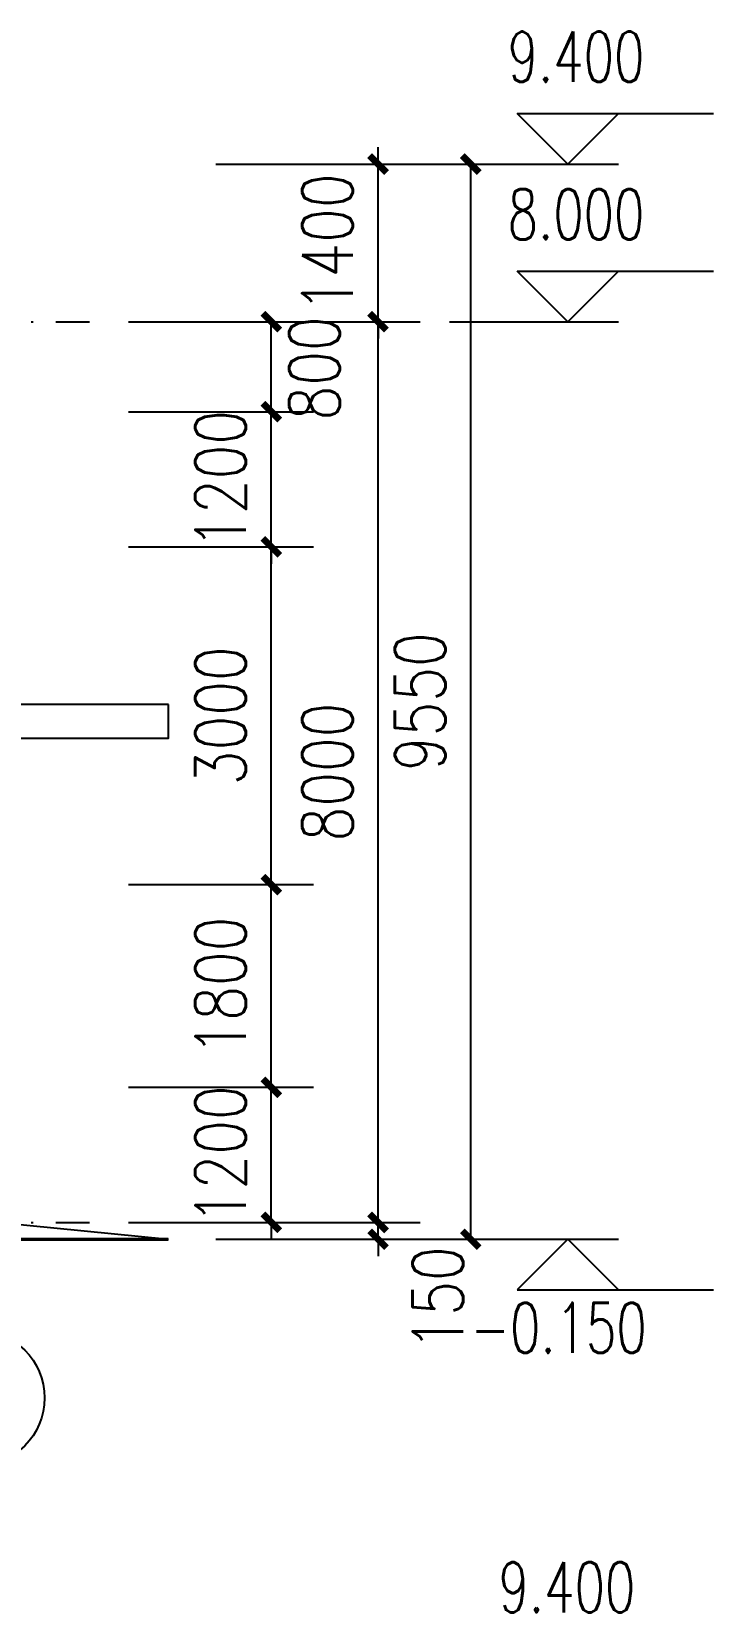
# Model space of a CAD drawing. Extents: x -21908402 to 2004492, y 83987 to 5079726.
# Drawn here: x 1868877 to 1874932, y 163345 to 177385 of the extents above; entities that cross this region are included whole.
import ezdxf
from ezdxf.enums import TextEntityAlignment as Align

# ---------------------------------------------------------------- set-up
doc = ezdxf.new("R2010")
doc.units = 0
doc.header["$LTSCALE"] = 1000
doc.linetypes.add('DOTE', pattern=[2.42, 2, -0.2, 0.02, -0.2])
doc.layers.get('0').update_dxf_attribs({"linetype": 'CONTINUOUS'})
doc.layers.get('DEFPOINTS').update_dxf_attribs({"linetype": 'CONTINUOUS'})
for name, color, linetype in [('AXIS', 3, 'CONTINUOUS'), ('AXIS_TEXT', 7, 'CONTINUOUS'), ('DIM_ELEV', 3, 'CONTINUOUS'), ('DOTE', 1, 'DOTE'), ('PUB_DIM', 3, 'CONTINUOUS'), ('PUB_TEXT', 7, 'CONTINUOUS')]:
    doc.layers.add(name, color=color, linetype=linetype)
doc.styles.add('_TCH_AXIS', font='COMPLEX', dxfattribs={"bigfont": 'GBCBIG'})
doc.styles.add('_TCH_DIM', font='SIMPLEX', dxfattribs={"bigfont": 'GBCBIG'})
doc.styles.add('COMPLEX', font='COMPLEX')
doc.styles.add('DIM_FONT', font='simplex.shx', dxfattribs={"width": 0.8})
doc.dimstyles.new('DIMN150', dxfattribs={"dimscale": 1.5, "dimtxt": 300, "dimasz": 100, "dimexe": 250, "dimexo": 300, "dimgap": 150, "dimtad": 1, "dimdec": 0, "dimzin": 0, "dimtxsty": 'DIM_FONT', "dimblk": 'ARCHTICK', "dimcen": 0.09, "dimclrt": 7, "dimazin": 3, "dimtfac": 1, "dimtdec": 0, "dimtix": 1, "dimtmove": 0, "dimatfit": 3, "dimtolj": 1, "dimtzin": 0})

# ---------------------------------------------------------------- blocks, each defined once
blk = doc.blocks.new('_ARCHTICK')
at = {"color": 0, "linetype": 'BYBLOCK', "const_width": 0.4}
blk.add_lwpolyline([(-0.5, -0.5), (0.5, 0.5)], dxfattribs=at)
blk = doc.blocks.new('*D87')
at = {"layer": 'DEFPOINTS', "color": 0}
for p in [(1869288, 168009), (1871006, 168009), (1869288, 166809)]:
    blk.add_point(p, dxfattribs=at)
at = {"layer": 'PUB_DIM', "color": 0}
for p, q in [((1871006, 168009), (1871006, 168159)), ((1869738, 168009), (1871381, 168009)), ((1871006, 166809), (1871006, 168009)), ((1869738, 166809), (1871381, 166809)), ((1871006, 166809), (1871006, 166659))]:
    blk.add_line(p, q, dxfattribs=at)
at = {"layer": 'PUB_DIM', "color": 0, "xscale": 150, "yscale": 150, "zscale": 150}
for p, rotation in [((1871006, 168009), 270), ((1871006, 166809), 90)]:
    blk.add_blockref('_ARCHTICK', p, dxfattribs=dict(at, rotation=rotation))
at = {"layer": 'PUB_DIM', "color": 7, "insert": (1870556, 167409), "char_height": 450, "attachment_point": 5, "rotation": 90, "style": 'DIM_FONT'}
blk.add_mtext('\\A1;1200', dxfattribs=at)
blk = doc.blocks.new('*D88')
at = {"layer": 'DEFPOINTS', "color": 0}
for p in [(1869288, 169809), (1871006, 169809), (1869288, 168009)]:
    blk.add_point(p, dxfattribs=at)
at = {"layer": 'PUB_DIM', "color": 0}
for p, q in [((1869738, 169809), (1871381, 169809)), ((1871006, 168009), (1871006, 169809)), ((1869738, 168009), (1871381, 168009))]:
    blk.add_line(p, q, dxfattribs=at)
at = {"layer": 'PUB_DIM', "color": 0, "xscale": 150, "yscale": 150, "zscale": 150}
for p, rotation in [((1871006, 169809), 90), ((1871006, 168009), 270)]:
    blk.add_blockref('_ARCHTICK', p, dxfattribs=dict(at, rotation=rotation))
at = {"layer": 'PUB_DIM', "color": 7, "insert": (1870556, 168909), "char_height": 450, "attachment_point": 5, "rotation": 90, "style": 'DIM_FONT'}
blk.add_mtext('\\A1;1800', dxfattribs=at)
blk = doc.blocks.new('*D89')
at = {"layer": 'DEFPOINTS', "color": 0}
for p in [(1869288, 172809), (1871006, 172809), (1869288, 169809)]:
    blk.add_point(p, dxfattribs=at)
at = {"layer": 'PUB_DIM', "color": 0}
for p, q in [((1869738, 172809), (1871381, 172809)), ((1871006, 169809), (1871006, 172809)), ((1869738, 169809), (1871381, 169809))]:
    blk.add_line(p, q, dxfattribs=at)
at = {"layer": 'PUB_DIM', "color": 0, "xscale": 150, "yscale": 150, "zscale": 150}
for p, rotation in [((1871006, 172809), 90), ((1871006, 169809), 270)]:
    blk.add_blockref('_ARCHTICK', p, dxfattribs=dict(at, rotation=rotation))
at = {"layer": 'PUB_DIM', "color": 7, "insert": (1870556, 171309), "char_height": 450, "attachment_point": 5, "rotation": 90, "style": 'DIM_FONT'}
blk.add_mtext('\\A1;3000', dxfattribs=at)
blk = doc.blocks.new('*D90')
at = {"layer": 'DEFPOINTS', "color": 0}
for p in [(1869288, 174009), (1871006, 174009), (1869288, 172809)]:
    blk.add_point(p, dxfattribs=at)
at = {"layer": 'PUB_DIM', "color": 0}
for p, q in [((1871006, 174009), (1871006, 174159)), ((1869738, 174009), (1871381, 174009)), ((1871006, 172809), (1871006, 174009)), ((1869738, 172809), (1871381, 172809)), ((1871006, 172809), (1871006, 172659))]:
    blk.add_line(p, q, dxfattribs=at)
at = {"layer": 'PUB_DIM', "color": 0, "xscale": 150, "yscale": 150, "zscale": 150}
for p, rotation in [((1871006, 174009), 270), ((1871006, 172809), 90)]:
    blk.add_blockref('_ARCHTICK', p, dxfattribs=dict(at, rotation=rotation))
at = {"layer": 'PUB_DIM', "color": 7, "insert": (1870556, 173409), "char_height": 450, "attachment_point": 5, "rotation": 90, "style": 'DIM_FONT'}
blk.add_mtext('\\A1;1200', dxfattribs=at)
blk = doc.blocks.new('*D91')
at = {"layer": 'DEFPOINTS', "color": 0}
for p in [(1869288, 174809), (1871006, 174809), (1869288, 174009)]:
    blk.add_point(p, dxfattribs=at)
at = {"layer": 'PUB_DIM', "color": 0}
for p, q in [((1869738, 174809), (1871381, 174809)), ((1871006, 174009), (1871006, 174809)), ((1869738, 174009), (1871381, 174009))]:
    blk.add_line(p, q, dxfattribs=at)
at = {"layer": 'PUB_DIM', "color": 0, "xscale": 150, "yscale": 150, "zscale": 150}
for p, rotation in [((1871006, 174809), 90), ((1871006, 174009), 270)]:
    blk.add_blockref('_ARCHTICK', p, dxfattribs=dict(at, rotation=rotation))
at = {"layer": 'PUB_DIM', "color": 7, "insert": (1871388, 174394), "char_height": 450, "attachment_point": 5, "rotation": 90, "style": 'DIM_FONT'}
blk.add_mtext('\\A1;800', dxfattribs=at)
blk = doc.blocks.new('*D92')
at = {"layer": 'DEFPOINTS', "color": 0}
for p in [(1870801, 176209), (1872777, 176209), (1870801, 166659)]:
    blk.add_point(p, dxfattribs=at)
at = {"layer": 'PUB_DIM', "color": 0}
for p, q in [((1871251, 176209), (1873152, 176209)), ((1872777, 166659), (1872777, 176209)), ((1871251, 166659), (1873152, 166659))]:
    blk.add_line(p, q, dxfattribs=at)
at = {"layer": 'PUB_DIM', "color": 0, "xscale": 150, "yscale": 150, "zscale": 150}
for p, rotation in [((1872777, 176209), 90), ((1872777, 166659), 270)]:
    blk.add_blockref('_ARCHTICK', p, dxfattribs=dict(at, rotation=rotation))
at = {"layer": 'PUB_DIM', "color": 7, "insert": (1872327, 171434), "char_height": 450, "attachment_point": 5, "rotation": 90, "style": 'DIM_FONT'}
blk.add_mtext('\\A1;9550', dxfattribs=at)
blk = doc.blocks.new('*D93')
at = {"layer": 'DEFPOINTS', "color": 0}
for p in [(1870063, 166809), (1871954, 166809), (1870063, 166659)]:
    blk.add_point(p, dxfattribs=at)
at = {"layer": 'PUB_DIM', "color": 0}
for p, q in [((1871954, 166809), (1871954, 166959)), ((1870513, 166809), (1872329, 166809)), ((1871954, 166659), (1871954, 166809)), ((1870513, 166659), (1872329, 166659)), ((1871954, 166659), (1871954, 166509))]:
    blk.add_line(p, q, dxfattribs=at)
at = {"layer": 'PUB_DIM', "color": 0, "xscale": 150, "yscale": 150, "zscale": 150}
for p, rotation in [((1871954, 166809), 270), ((1871954, 166659), 90)]:
    blk.add_blockref('_ARCHTICK', p, dxfattribs=dict(at, rotation=rotation))
at = {"layer": 'PUB_DIM', "color": 7, "insert": (1872486, 166134), "char_height": 450, "attachment_point": 5, "rotation": 90, "style": 'DIM_FONT'}
blk.add_mtext('\\A1;150', dxfattribs=at)
blk = doc.blocks.new('*D94')
at = {"layer": 'DEFPOINTS', "color": 0}
for p in [(1870063, 174809), (1871954, 174809), (1870063, 166809)]:
    blk.add_point(p, dxfattribs=at)
at = {"layer": 'PUB_DIM', "color": 0}
for p, q in [((1870513, 174809), (1872329, 174809)), ((1871954, 166809), (1871954, 174809)), ((1870513, 166809), (1872329, 166809))]:
    blk.add_line(p, q, dxfattribs=at)
at = {"layer": 'PUB_DIM', "color": 0, "xscale": 150, "yscale": 150, "zscale": 150}
for p, rotation in [((1871954, 174809), 90), ((1871954, 166809), 270)]:
    blk.add_blockref('_ARCHTICK', p, dxfattribs=dict(at, rotation=rotation))
at = {"layer": 'PUB_DIM', "color": 7, "insert": (1871504, 170809), "char_height": 450, "attachment_point": 5, "rotation": 90, "style": 'DIM_FONT'}
blk.add_mtext('\\A1;8000', dxfattribs=at)
blk = doc.blocks.new('*D95')
at = {"layer": 'DEFPOINTS', "color": 0}
for p in [(1870063, 176209), (1871954, 176209), (1870063, 174809)]:
    blk.add_point(p, dxfattribs=at)
at = {"layer": 'PUB_DIM', "color": 0}
for p, q in [((1871954, 176209), (1871954, 176359)), ((1870513, 176209), (1872329, 176209)), ((1871954, 174809), (1871954, 176209)), ((1870513, 174809), (1872329, 174809)), ((1871954, 174809), (1871954, 174659))]:
    blk.add_line(p, q, dxfattribs=at)
at = {"layer": 'PUB_DIM', "color": 0, "xscale": 150, "yscale": 150, "zscale": 150}
for p, rotation in [((1871954, 176209), 270), ((1871954, 174809), 90)]:
    blk.add_blockref('_ARCHTICK', p, dxfattribs=dict(at, rotation=rotation))
at = {"layer": 'PUB_DIM', "color": 7, "insert": (1871504, 175509), "char_height": 450, "attachment_point": 5, "rotation": 90, "style": 'DIM_FONT'}
blk.add_mtext('\\A1;1400', dxfattribs=at)
blk = doc.blocks.new('_AXISO')
blk.add_circle((0, 0), 0.5)
at = {"layer": 'AXIS_TEXT', "style": 'COMPLEX', "width": 1.041667}
blk.add_attdef('A', text='', height=0.56, dxfattribs=at).set_placement((-0.25, -0.28), (0.25, -0.28), align=Align.FIT)

msp = doc.modelspace()

# ---------------------------------------------------------------- linework, layer by layer
msp.add_lwpolyline([(1870092.1, 171408.8), (1868592.1, 171408.8), (1868592.1, 171108.8), (1870092.1, 171108.8)], close=True)
for points in [[(1868592.1, 166808.8), (1870092.1, 166658.8)], [(1832792.1, 166658.8), (1869392.1, 166658.8)]]:
    msp.add_lwpolyline(points)
at = {"const_width": 30}
msp.add_lwpolyline([(1832792.1, 166658.8), (1868592.1, 166658.8), (1870092.1, 166658.8)], dxfattribs=at)
at = {"layer": 'DIM_ELEV'}
for p, q in [((1873639.5, 176208.8), (1873189.5, 176658.8)), ((1873189.5, 176658.8), (1874932.1, 176658.8)), ((1873639.5, 176208.8), (1874089.5, 176658.8)), ((1872589.5, 176208.8), (1874089.5, 176208.8)), ((1873639.5, 174808.8), (1873189.5, 175258.8)), ((1873189.5, 175258.8), (1874932.1, 175258.8)), ((1873639.5, 174808.8), (1874089.5, 175258.8)), ((1872589.5, 174808.8), (1874089.5, 174808.8)), ((1872589.5, 166658.8), (1874089.5, 166658.8)), ((1873639.5, 166658.8), (1873189.5, 166208.8)), ((1873639.5, 166658.8), (1874089.5, 166208.8)), ((1873189.5, 166208.8), (1874932.1, 166208.8))]:
    msp.add_line(p, q, dxfattribs=at)
at = {"layer": 'DOTE'}
for p, q in [((1832792.1, 174808.8), (1869392.1, 174808.8)), ((1832792.1, 166808.8), (1869392.1, 166808.8)), ((1832792.1, 166658.8), (1869392.1, 166658.8))]:
    msp.add_line(p, q, dxfattribs=at)

# ---------------------------------------------------------------- block references
at = {"layer": 'AXIS'}
ref = msp.add_blockref('_AXISO', (1868392.1, 165249.8), dxfattribs=dict(at, xscale=1200, yscale=1200, zscale=1200))
ref.add_attrib('A', 'G', dxfattribs={"layer": 'AXIS_TEXT', "height": 594.7, "style": '_TCH_AXIS'}).set_placement((1868137.2, 164952.4), (1868647, 164952.4), align=Align.FIT)

# ---------------------------------------------------------------- texts
at = {"layer": 'PUB_TEXT', "style": '_TCH_DIM', "width": 0.705882}
for s, p in [('9.400', (1873105.1, 176939.1)), ('8.000', (1873105.1, 175539.1)), ('-0.150', (1872775.1, 165649.1)), ('9.400', (1873023.6, 163345.1))]:
    msp.add_text(s, height=446.25, dxfattribs=at).set_placement(p)

# ---------------------------------------------------------------- dimensions: what is measured, and where the dimension line sits
at = {"layer": 'PUB_DIM'}
for p1, p2, distance, picture, middle in [((1870062.6, 174808.8), (1870062.6, 176208.8), -1891.5, '*D95', (1871504.1, 175508.8)), ((1870801.4, 166658.8), (1870801.4, 176208.8), -1975.8, '*D92', (1872327.3, 171433.8)), ((1870062.6, 166808.8), (1870062.6, 174808.8), -1891.5, '*D94', (1871504.1, 170808.8)), ((1869288.3, 172808.8), (1869288.3, 174008.8), -1717.4, '*D90', (1870555.7, 173408.8)), ((1869288.3, 169808.8), (1869288.3, 172808.8), -1717.4, '*D89', (1870555.7, 171308.8)), ((1869288.3, 168008.8), (1869288.3, 169808.8), -1717.4, '*D88', (1870555.7, 168908.8)), ((1869288.3, 166808.8), (1869288.3, 168008.8), -1717.4, '*D87', (1870555.7, 167408.8))]:
    dim = msp.add_aligned_dim(p1=p1, p2=p2, distance=distance, dimstyle='DIMN150', dxfattribs=at)
    dim.commit()
    dim.dimension.update_dxf_attribs({"geometry": picture, "text_midpoint": middle})
for base, p1, p2, picture, middle in [((1871005.7, 174808.8), (1869288.3, 174008.8), (1869288.3, 174808.8), '*D91', (1871388.3, 174394.5)), ((1871954.1, 166808.8), (1870062.6, 166658.8), (1870062.6, 166808.8), '*D93', (1872485.8, 166133.8))]:
    dim = msp.add_linear_dim(base=base, p1=p1, p2=p2, angle=90, dimstyle='DIMN150', dxfattribs=at)
    dim.commit()
    dim.dimension.update_dxf_attribs({"geometry": picture, "text_midpoint": middle, "dimtype": 129})

doc.saveas('drawing.dxf')
